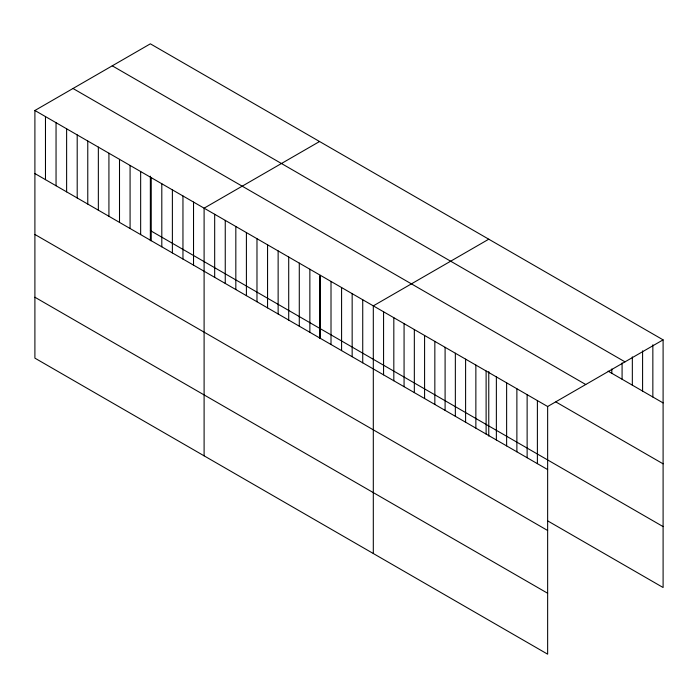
<?xml version="1.0" encoding="UTF-8"?>
<svg xmlns="http://www.w3.org/2000/svg" width="698" height="698" viewBox="0 0 698 698"><rect width="100%" height="100%" fill="white"/><g stroke="black" fill="none" stroke-linecap="round" stroke-linejoin="round"><path stroke-width="1.05" d="M34.9 110.485L547.642 406.515L547.642 654.174L34.9 358.144L34.9 110.485L150.358 43.826L663.1 339.856L663.1 587.515L547.502 520.778M319.562 141.511L204.104 208.17L204.104 455.838M488.766 239.205L373.308 305.864L373.308 553.523M547.642 406.515L663.1 339.856M112.256 65.821L624.998 361.852M608.098 371.161L663.1 402.921M73.002 88.489L585.744 384.511M555.887 401.943L663.1 463.838M150.358 230.576L663.1 526.597M34.9 173.549L547.642 469.58M34.9 234.467L547.642 530.497M34.9 297.235L547.642 593.256M652.848 344.803L652.848 397.005M642.588 350.85L642.588 391.081M632.336 356.887L632.336 385.156M622.084 362.925L622.084 379.241M611.823 368.972L611.823 373.317M537.39 400.591L537.39 463.664M527.13 394.667L527.13 457.74M516.878 388.751L516.878 451.815M506.626 382.827L506.626 445.9M496.365 376.911L496.365 439.976M488.766 371.554L488.766 436.102M486.113 370.987L486.113 434.06M475.862 365.071L475.862 428.136M465.601 359.147L465.601 422.211M455.349 353.223L455.349 416.296M445.097 347.307L445.097 410.372M434.837 341.383L434.837 404.456M424.585 335.468L424.585 398.532M414.333 329.543L414.333 392.616M404.072 323.619L404.072 386.692M393.82 317.703L393.82 380.768M383.568 311.779L383.568 374.852M362.733 299.756L362.733 362.829M352.158 293.649L352.158 356.722M341.584 287.541L341.584 350.614M331.009 281.442L331.009 344.507M320.434 275.335L320.434 338.399M319.562 275.963L319.562 338.417M309.86 269.227L309.86 332.3M299.285 263.12L299.285 326.193M288.71 257.021L288.71 320.085M278.136 250.914L278.136 313.978M267.561 244.806L267.561 307.87M256.977 238.699L256.977 301.772M246.403 232.591L246.403 295.664M235.828 226.492L235.828 289.557M225.253 220.385L225.253 283.449M214.679 214.277L214.679 277.35M193.529 202.062L193.529 265.135M182.955 195.964L182.955 259.028M172.38 189.856L172.38 252.92M161.805 183.749L161.805 246.822M151.23 177.641L151.23 240.714M150.358 176.175L150.358 240.723M140.656 171.542L140.656 234.607M130.081 165.435L130.081 228.499M119.506 159.327L119.506 222.4M108.923 153.22L108.923 216.293M98.348 147.112L98.348 210.185M87.773 141.013L87.773 204.078M77.199 134.906L77.199 197.97M66.624 128.798L66.624 191.871M56.049 122.691L56.049 185.764M45.475 116.592L45.475 179.656"/></g></svg>
